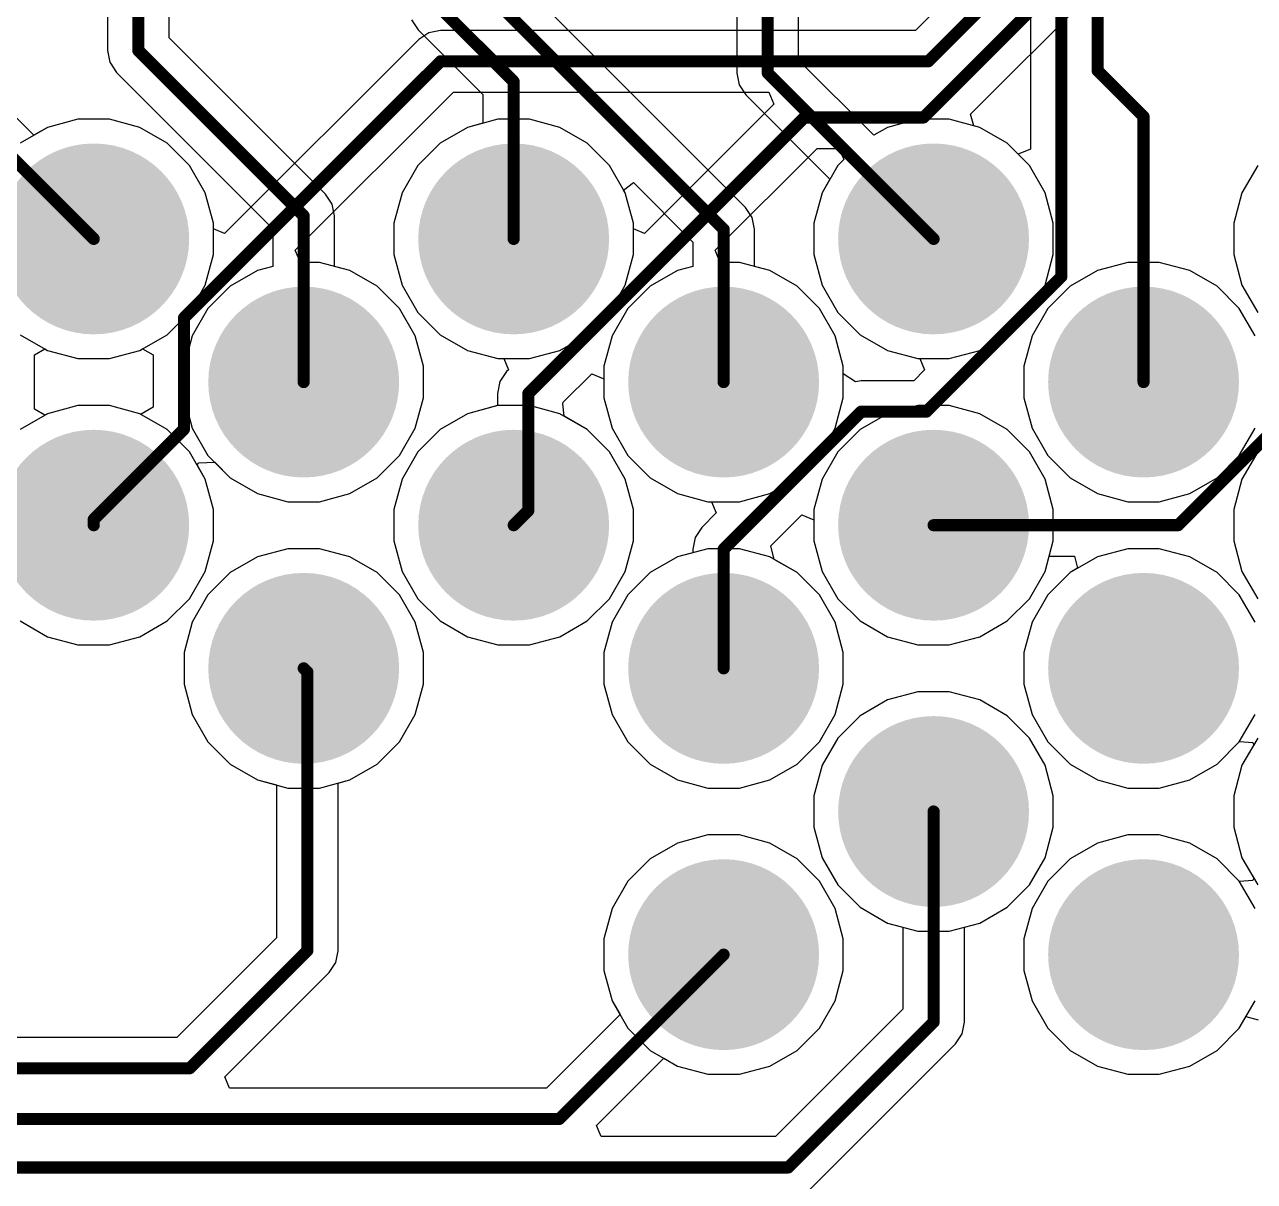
# Model space of a CAD drawing. Header units: millimetres. Extents: x -0.36 to 5.33, y -0.63 to 3.45.
# Drawn here: x 0.743 to 1.25, y 0.49 to 0.967 of the extents above; entities that cross this region are included whole.
import ezdxf

# ---------------------------------------------------------------- set-up
doc = ezdxf.new("R2010")
doc.units = ezdxf.units.MM
doc.header["$MEASUREMENT"] = 0
for name, color, linetype in [('BottomLayer', 5, 'Continuous'), ('BottomSolder', 6, 'Continuous'), ('MultiLayer', 9, 'Continuous'), ('PadHoleLayer', 156, 'Continuous'), ('TopLayer', 1, 'Continuous'), ('TopSolder', 216, 'Continuous')]:
    doc.layers.add(name, color=color, linetype=linetype)

# ---------------------------------------------------------------- blocks, each defined once
blk = doc.blocks.new('1_1376430_8_1')
at = {"layer": 'BottomLayer'}
h = blk.add_hatch(color=5, dxfattribs=at)
edge = h.paths.add_edge_path()
edge.add_arc((-1.88779, 0.18602), 0.03937, 0, 360)
h = blk.add_hatch(color=5, dxfattribs=at)
edge = h.paths.add_edge_path()
edge.add_arc((-1.71456, 0.18602), 0.03937, 0, 360)
h = blk.add_hatch(color=5, dxfattribs=at)
edge = h.paths.add_edge_path()
edge.add_arc((-1.54134, 0.18602), 0.03937, 0, 360)
h = blk.add_hatch(color=5, dxfattribs=at)
edge = h.paths.add_edge_path()
edge.add_arc((-1.80118, 0.12697), 0.03937, 0, 360)
h = blk.add_hatch(color=5, dxfattribs=at)
edge = h.paths.add_edge_path()
edge.add_arc((-1.62795, 0.12697), 0.03937, 0, 360)
h = blk.add_hatch(color=5, dxfattribs=at)
edge = h.paths.add_edge_path()
edge.add_arc((-1.45472, 0.12697), 0.03937, 0, 360)
h = blk.add_hatch(color=5, dxfattribs=at)
edge = h.paths.add_edge_path()
edge.add_arc((-1.88779, 0.06791), 0.03937, 0, 360)
h = blk.add_hatch(color=5, dxfattribs=at)
edge = h.paths.add_edge_path()
edge.add_arc((-1.71456, 0.06791), 0.03937, 0, 360)
h = blk.add_hatch(color=5, dxfattribs=at)
edge = h.paths.add_edge_path()
edge.add_arc((-1.54134, 0.06791), 0.03937, 0, 360)
h = blk.add_hatch(color=5, dxfattribs=at)
edge = h.paths.add_edge_path()
edge.add_arc((-1.80118, 0.00886), 0.03937, 0, 360)
h = blk.add_hatch(color=5, dxfattribs=at)
edge = h.paths.add_edge_path()
edge.add_arc((-1.62795, 0.00886), 0.03937, 0, 360)
h = blk.add_hatch(color=5, dxfattribs=at)
edge = h.paths.add_edge_path()
edge.add_arc((-1.45472, 0.00886), 0.03937, 0, 360)
h = blk.add_hatch(color=5, dxfattribs=at)
edge = h.paths.add_edge_path()
edge.add_arc((-1.54134, -0.0502), 0.03937, 0, 360)
h = blk.add_hatch(color=5, dxfattribs=at)
edge = h.paths.add_edge_path()
edge.add_arc((-1.62795, -0.10925), 0.03937, 0, 360)
h = blk.add_hatch(color=5, dxfattribs=at)
edge = h.paths.add_edge_path()
edge.add_arc((-1.45472, -0.10925), 0.03937, 0, 360)
at = {"layer": 'BottomSolder'}
h = blk.add_hatch(color=6, dxfattribs=at)
edge = h.paths.add_edge_path()
edge.add_arc((-1.88779, 0.18602), 0.03937, 0, 360)
h = blk.add_hatch(color=6, dxfattribs=at)
edge = h.paths.add_edge_path()
edge.add_arc((-1.71456, 0.18602), 0.03937, 0, 360)
h = blk.add_hatch(color=6, dxfattribs=at)
edge = h.paths.add_edge_path()
edge.add_arc((-1.54134, 0.18602), 0.03937, 0, 360)
h = blk.add_hatch(color=6, dxfattribs=at)
edge = h.paths.add_edge_path()
edge.add_arc((-1.80118, 0.12697), 0.03937, 0, 360)
h = blk.add_hatch(color=6, dxfattribs=at)
edge = h.paths.add_edge_path()
edge.add_arc((-1.62795, 0.12697), 0.03937, 0, 360)
h = blk.add_hatch(color=6, dxfattribs=at)
edge = h.paths.add_edge_path()
edge.add_arc((-1.45472, 0.12697), 0.03937, 0, 360)
h = blk.add_hatch(color=6, dxfattribs=at)
edge = h.paths.add_edge_path()
edge.add_arc((-1.88779, 0.06791), 0.03937, 0, 360)
h = blk.add_hatch(color=6, dxfattribs=at)
edge = h.paths.add_edge_path()
edge.add_arc((-1.71456, 0.06791), 0.03937, 0, 360)
h = blk.add_hatch(color=6, dxfattribs=at)
edge = h.paths.add_edge_path()
edge.add_arc((-1.54134, 0.06791), 0.03937, 0, 360)
h = blk.add_hatch(color=6, dxfattribs=at)
edge = h.paths.add_edge_path()
edge.add_arc((-1.80118, 0.00886), 0.03937, 0, 360)
h = blk.add_hatch(color=6, dxfattribs=at)
edge = h.paths.add_edge_path()
edge.add_arc((-1.62795, 0.00886), 0.03937, 0, 360)
h = blk.add_hatch(color=6, dxfattribs=at)
edge = h.paths.add_edge_path()
edge.add_arc((-1.45472, 0.00886), 0.03937, 0, 360)
h = blk.add_hatch(color=6, dxfattribs=at)
edge = h.paths.add_edge_path()
edge.add_arc((-1.54134, -0.0502), 0.03937, 0, 360)
h = blk.add_hatch(color=6, dxfattribs=at)
edge = h.paths.add_edge_path()
edge.add_arc((-1.62795, -0.10925), 0.03937, 0, 360)
h = blk.add_hatch(color=6, dxfattribs=at)
edge = h.paths.add_edge_path()
edge.add_arc((-1.45472, -0.10925), 0.03937, 0, 360)
at = {"layer": 'MultiLayer'}
h = blk.add_hatch(color=9, dxfattribs=at)
edge = h.paths.add_edge_path()
edge.add_arc((-1.88779, 0.18602), 0.03937, 0, 360)
h = blk.add_hatch(color=9, dxfattribs=at)
edge = h.paths.add_edge_path()
edge.add_arc((-1.71456, 0.18602), 0.03937, 0, 360)
h = blk.add_hatch(color=9, dxfattribs=at)
edge = h.paths.add_edge_path()
edge.add_arc((-1.54134, 0.18602), 0.03937, 0, 360)
h = blk.add_hatch(color=9, dxfattribs=at)
edge = h.paths.add_edge_path()
edge.add_arc((-1.80118, 0.12697), 0.03937, 0, 360)
h = blk.add_hatch(color=9, dxfattribs=at)
edge = h.paths.add_edge_path()
edge.add_arc((-1.62795, 0.12697), 0.03937, 0, 360)
h = blk.add_hatch(color=9, dxfattribs=at)
edge = h.paths.add_edge_path()
edge.add_arc((-1.45472, 0.12697), 0.03937, 0, 360)
h = blk.add_hatch(color=9, dxfattribs=at)
edge = h.paths.add_edge_path()
edge.add_arc((-1.88779, 0.06791), 0.03937, 0, 360)
h = blk.add_hatch(color=9, dxfattribs=at)
edge = h.paths.add_edge_path()
edge.add_arc((-1.71456, 0.06791), 0.03937, 0, 360)
h = blk.add_hatch(color=9, dxfattribs=at)
edge = h.paths.add_edge_path()
edge.add_arc((-1.54134, 0.06791), 0.03937, 0, 360)
h = blk.add_hatch(color=9, dxfattribs=at)
edge = h.paths.add_edge_path()
edge.add_arc((-1.80118, 0.00886), 0.03937, 0, 360)
h = blk.add_hatch(color=9, dxfattribs=at)
edge = h.paths.add_edge_path()
edge.add_arc((-1.62795, 0.00886), 0.03937, 0, 360)
h = blk.add_hatch(color=9, dxfattribs=at)
edge = h.paths.add_edge_path()
edge.add_arc((-1.45472, 0.00886), 0.03937, 0, 360)
h = blk.add_hatch(color=9, dxfattribs=at)
edge = h.paths.add_edge_path()
edge.add_arc((-1.54134, -0.0502), 0.03937, 0, 360)
h = blk.add_hatch(color=9, dxfattribs=at)
edge = h.paths.add_edge_path()
edge.add_arc((-1.62795, -0.10925), 0.03937, 0, 360)
h = blk.add_hatch(color=9, dxfattribs=at)
edge = h.paths.add_edge_path()
edge.add_arc((-1.45472, -0.10925), 0.03937, 0, 360)
at = {"layer": 'PadHoleLayer'}
h = blk.add_hatch(color=156, dxfattribs=at)
edge = h.paths.add_edge_path()
edge.add_arc((-1.88779, 0.18602), 0.02382, 0, 360)
h = blk.add_hatch(color=156, dxfattribs=at)
edge = h.paths.add_edge_path()
edge.add_arc((-1.71456, 0.18602), 0.02382, 0, 360)
h = blk.add_hatch(color=156, dxfattribs=at)
edge = h.paths.add_edge_path()
edge.add_arc((-1.54134, 0.18602), 0.02382, 0, 360)
h = blk.add_hatch(color=156, dxfattribs=at)
edge = h.paths.add_edge_path()
edge.add_arc((-1.80118, 0.12697), 0.02382, 0, 360)
h = blk.add_hatch(color=156, dxfattribs=at)
edge = h.paths.add_edge_path()
edge.add_arc((-1.62795, 0.12697), 0.02382, 0, 360)
h = blk.add_hatch(color=156, dxfattribs=at)
edge = h.paths.add_edge_path()
edge.add_arc((-1.45472, 0.12697), 0.02382, 0, 360)
h = blk.add_hatch(color=156, dxfattribs=at)
edge = h.paths.add_edge_path()
edge.add_arc((-1.88779, 0.06791), 0.02382, 0, 360)
h = blk.add_hatch(color=156, dxfattribs=at)
edge = h.paths.add_edge_path()
edge.add_arc((-1.71456, 0.06791), 0.02382, 0, 360)
h = blk.add_hatch(color=156, dxfattribs=at)
edge = h.paths.add_edge_path()
edge.add_arc((-1.54134, 0.06791), 0.02382, 0, 360)
h = blk.add_hatch(color=156, dxfattribs=at)
edge = h.paths.add_edge_path()
edge.add_arc((-1.80118, 0.00886), 0.02382, 0, 360)
h = blk.add_hatch(color=156, dxfattribs=at)
edge = h.paths.add_edge_path()
edge.add_arc((-1.62795, 0.00886), 0.02382, 0, 360)
h = blk.add_hatch(color=156, dxfattribs=at)
edge = h.paths.add_edge_path()
edge.add_arc((-1.45472, 0.00886), 0.02382, 0, 360)
h = blk.add_hatch(color=156, dxfattribs=at)
edge = h.paths.add_edge_path()
edge.add_arc((-1.54134, -0.0502), 0.02382, 0, 360)
h = blk.add_hatch(color=156, dxfattribs=at)
edge = h.paths.add_edge_path()
edge.add_arc((-1.62795, -0.10925), 0.02382, 0, 360)
h = blk.add_hatch(color=156, dxfattribs=at)
edge = h.paths.add_edge_path()
edge.add_arc((-1.45472, -0.10925), 0.02382, 0, 360)
at = {"layer": 'TopLayer'}
h = blk.add_hatch(color=1, dxfattribs=at)
edge = h.paths.add_edge_path()
edge.add_arc((-1.88779, 0.18602), 0.03937, 0, 360)
h = blk.add_hatch(color=1, dxfattribs=at)
edge = h.paths.add_edge_path()
edge.add_arc((-1.71456, 0.18602), 0.03937, 0, 360)
h = blk.add_hatch(color=1, dxfattribs=at)
edge = h.paths.add_edge_path()
edge.add_arc((-1.54134, 0.18602), 0.03937, 0, 360)
h = blk.add_hatch(color=1, dxfattribs=at)
edge = h.paths.add_edge_path()
edge.add_arc((-1.80118, 0.12697), 0.03937, 0, 360)
h = blk.add_hatch(color=1, dxfattribs=at)
edge = h.paths.add_edge_path()
edge.add_arc((-1.62795, 0.12697), 0.03937, 0, 360)
h = blk.add_hatch(color=1, dxfattribs=at)
edge = h.paths.add_edge_path()
edge.add_arc((-1.45472, 0.12697), 0.03937, 0, 360)
h = blk.add_hatch(color=1, dxfattribs=at)
edge = h.paths.add_edge_path()
edge.add_arc((-1.88779, 0.06791), 0.03937, 0, 360)
h = blk.add_hatch(color=1, dxfattribs=at)
edge = h.paths.add_edge_path()
edge.add_arc((-1.71456, 0.06791), 0.03937, 0, 360)
h = blk.add_hatch(color=1, dxfattribs=at)
edge = h.paths.add_edge_path()
edge.add_arc((-1.54134, 0.06791), 0.03937, 0, 360)
h = blk.add_hatch(color=1, dxfattribs=at)
edge = h.paths.add_edge_path()
edge.add_arc((-1.80118, 0.00886), 0.03937, 0, 360)
h = blk.add_hatch(color=1, dxfattribs=at)
edge = h.paths.add_edge_path()
edge.add_arc((-1.62795, 0.00886), 0.03937, 0, 360)
h = blk.add_hatch(color=1, dxfattribs=at)
edge = h.paths.add_edge_path()
edge.add_arc((-1.45472, 0.00886), 0.03937, 0, 360)
h = blk.add_hatch(color=1, dxfattribs=at)
edge = h.paths.add_edge_path()
edge.add_arc((-1.54134, -0.0502), 0.03937, 0, 360)
h = blk.add_hatch(color=1, dxfattribs=at)
edge = h.paths.add_edge_path()
edge.add_arc((-1.62795, -0.10925), 0.03937, 0, 360)
h = blk.add_hatch(color=1, dxfattribs=at)
edge = h.paths.add_edge_path()
edge.add_arc((-1.45472, -0.10925), 0.03937, 0, 360)
at = {"layer": 'TopSolder'}
h = blk.add_hatch(color=216, dxfattribs=at)
edge = h.paths.add_edge_path()
edge.add_arc((-1.88779, 0.18602), 0.03937, 0, 360)
h = blk.add_hatch(color=216, dxfattribs=at)
edge = h.paths.add_edge_path()
edge.add_arc((-1.71456, 0.18602), 0.03937, 0, 360)
h = blk.add_hatch(color=216, dxfattribs=at)
edge = h.paths.add_edge_path()
edge.add_arc((-1.54134, 0.18602), 0.03937, 0, 360)
h = blk.add_hatch(color=216, dxfattribs=at)
edge = h.paths.add_edge_path()
edge.add_arc((-1.80118, 0.12697), 0.03937, 0, 360)
h = blk.add_hatch(color=216, dxfattribs=at)
edge = h.paths.add_edge_path()
edge.add_arc((-1.62795, 0.12697), 0.03937, 0, 360)
h = blk.add_hatch(color=216, dxfattribs=at)
edge = h.paths.add_edge_path()
edge.add_arc((-1.45472, 0.12697), 0.03937, 0, 360)
h = blk.add_hatch(color=216, dxfattribs=at)
edge = h.paths.add_edge_path()
edge.add_arc((-1.88779, 0.06791), 0.03937, 0, 360)
h = blk.add_hatch(color=216, dxfattribs=at)
edge = h.paths.add_edge_path()
edge.add_arc((-1.71456, 0.06791), 0.03937, 0, 360)
h = blk.add_hatch(color=216, dxfattribs=at)
edge = h.paths.add_edge_path()
edge.add_arc((-1.54134, 0.06791), 0.03937, 0, 360)
h = blk.add_hatch(color=216, dxfattribs=at)
edge = h.paths.add_edge_path()
edge.add_arc((-1.80118, 0.00886), 0.03937, 0, 360)
h = blk.add_hatch(color=216, dxfattribs=at)
edge = h.paths.add_edge_path()
edge.add_arc((-1.62795, 0.00886), 0.03937, 0, 360)
h = blk.add_hatch(color=216, dxfattribs=at)
edge = h.paths.add_edge_path()
edge.add_arc((-1.45472, 0.00886), 0.03937, 0, 360)
h = blk.add_hatch(color=216, dxfattribs=at)
edge = h.paths.add_edge_path()
edge.add_arc((-1.54134, -0.0502), 0.03937, 0, 360)
h = blk.add_hatch(color=216, dxfattribs=at)
edge = h.paths.add_edge_path()
edge.add_arc((-1.62795, -0.10925), 0.03937, 0, 360)
h = blk.add_hatch(color=216, dxfattribs=at)
edge = h.paths.add_edge_path()
edge.add_arc((-1.45472, -0.10925), 0.03937, 0, 360)

msp = doc.modelspace()

# ---------------------------------------------------------------- linework, layer by layer
at = {"layer": 'BottomLayer'}
for p, q in [((1.1477, 1.00248), (1.11007, 0.96484)), ((1.1328, 0.93032), (1.18446, 0.98197)), ((0.91416, 0.96484), (0.90928, 0.96387)), ((1.11007, 0.96484), (0.91416, 0.96484)), ((0.90515, 0.96111), (0.82505, 0.88101)), ((0.90928, 0.96387), (0.90515, 0.96111)), ((0.85422, 0.87413), (0.91944, 0.93935)), ((0.91944, 0.93935), (1.04955, 0.93935)), ((1.04955, 0.93935), (1.05162, 0.93435)), ((1.05162, 0.93435), (0.99828, 0.88101)), ((1.1341, 0.92549), (1.1328, 0.93032)), ((0.752, 0.92482), (0.74075, 0.91832)), ((0.76456, 0.92819), (0.752, 0.92482)), ((0.77756, 0.92819), (0.76456, 0.92819)), ((0.79012, 0.92482), (0.77756, 0.92819)), ((0.80137, 0.91832), (0.79012, 0.92482)), ((0.92523, 0.92482), (0.91397, 0.91832)), ((0.93779, 0.92819), (0.92523, 0.92482)), ((0.95079, 0.92819), (0.93779, 0.92819)), ((0.96334, 0.92482), (0.95079, 0.92819)), ((0.9746, 0.91832), (0.96334, 0.92482)), ((1.13657, 0.92482), (1.1341, 0.92549)), ((1.14783, 0.91832), (1.13657, 0.92482)), ((0.81056, 0.90913), (0.80137, 0.91832)), ((0.91397, 0.91832), (0.90478, 0.90913)), ((0.98379, 0.90913), (0.9746, 0.91832)), ((1.15702, 0.90913), (1.14783, 0.91832)), ((1.02745, 0.87413), (1.06949, 0.91617)), ((1.06949, 0.91617), (1.07852, 0.91617)), ((1.07852, 0.91617), (1.08043, 0.91155)), ((0.81706, 0.89787), (0.81056, 0.90913)), ((0.90478, 0.90913), (0.89828, 0.89787)), ((0.99029, 0.89787), (0.98379, 0.90913)), ((1.07801, 0.90913), (1.07151, 0.89787)), ((1.08043, 0.91155), (1.07801, 0.90913)), ((1.16352, 0.89787), (1.15702, 0.90913)), ((1.25124, 0.90913), (1.24474, 0.89787)), ((0.82043, 0.88532), (0.81706, 0.89787)), ((0.89828, 0.89787), (0.89492, 0.88532)), ((0.99366, 0.88532), (0.99029, 0.89787)), ((1.07151, 0.89787), (1.06814, 0.88532)), ((1.16689, 0.88532), (1.16352, 0.89787)), ((1.24474, 0.89787), (1.24137, 0.88532)), ((0.82043, 0.88293), (0.82043, 0.88532)), ((0.82505, 0.88101), (0.82043, 0.88293)), ((0.89492, 0.88532), (0.89492, 0.87232)), ((0.99366, 0.88293), (0.99366, 0.88532)), ((0.99828, 0.88101), (0.99366, 0.88293)), ((1.06814, 0.88532), (1.06814, 0.87232)), ((1.16689, 0.87232), (1.16689, 0.88532)), ((1.24137, 0.88532), (1.24137, 0.87232)), ((0.85629, 0.86913), (0.85422, 0.87413)), ((1.02952, 0.86913), (1.02745, 0.87413)), ((0.86417, 0.86913), (0.85629, 0.86913)), ((0.87673, 0.86577), (0.86417, 0.86913)), ((0.89492, 0.87232), (0.89828, 0.85976)), ((1.0374, 0.86913), (1.02952, 0.86913)), ((1.04996, 0.86577), (1.0374, 0.86913)), ((1.06814, 0.87232), (1.07151, 0.85976)), ((1.16352, 0.85976), (1.16689, 0.87232)), ((1.19763, 0.86913), (1.18507, 0.86577)), ((1.21063, 0.86913), (1.19763, 0.86913)), ((1.22319, 0.86577), (1.21063, 0.86913)), ((1.24137, 0.87232), (1.24474, 0.85976)), ((0.88799, 0.85927), (0.87673, 0.86577)), ((1.06121, 0.85927), (1.04996, 0.86577)), ((1.18507, 0.86577), (1.17382, 0.85927)), ((1.23444, 0.85927), (1.22319, 0.86577)), ((0.89718, 0.85008), (0.88799, 0.85927)), ((0.89828, 0.85976), (0.90478, 0.8485)), ((1.07041, 0.85008), (1.06121, 0.85927)), ((1.07151, 0.85976), (1.07801, 0.8485)), ((1.15702, 0.8485), (1.16352, 0.85976)), ((1.17382, 0.85927), (1.16462, 0.85008)), ((1.24363, 0.85008), (1.23444, 0.85927)), ((1.24474, 0.85976), (1.25124, 0.8485)), ((0.90368, 0.83882), (0.89718, 0.85008)), ((0.90478, 0.8485), (0.91397, 0.83931)), ((1.07691, 0.83882), (1.07041, 0.85008)), ((1.07801, 0.8485), (1.0872, 0.83931)), ((1.14783, 0.83931), (1.15702, 0.8485)), ((1.16462, 0.85008), (1.15812, 0.83882)), ((1.25013, 0.83882), (1.24363, 0.85008)), ((0.74075, 0.83931), (0.752, 0.83281)), ((0.90704, 0.82626), (0.90368, 0.83882)), ((0.91397, 0.83931), (0.92523, 0.83281)), ((1.08027, 0.82626), (1.07691, 0.83882)), ((1.0872, 0.83931), (1.09846, 0.83281)), ((1.13657, 0.83281), (1.14783, 0.83931)), ((1.15812, 0.83882), (1.15476, 0.82626)), ((0.752, 0.83281), (0.76456, 0.82945)), ((0.77756, 0.82945), (0.79012, 0.83281)), ((0.79012, 0.83281), (0.79123, 0.83345)), ((0.79123, 0.83345), (0.79556, 0.83095)), ((0.92523, 0.83281), (0.93779, 0.82945)), ((1.09846, 0.83281), (1.11102, 0.82945)), ((1.12401, 0.82945), (1.13657, 0.83281)), ((0.76456, 0.82945), (0.77756, 0.82945)), ((0.79556, 0.83095), (0.79556, 0.80934)), ((0.93779, 0.82945), (0.94018, 0.82945)), ((0.94018, 0.82945), (0.94209, 0.82483)), ((1.11102, 0.82945), (1.12401, 0.82945)), ((0.90704, 0.81326), (0.90704, 0.82626)), ((0.94135, 0.82409), (0.93859, 0.81996)), ((0.94209, 0.82483), (0.94135, 0.82409)), ((0.96476, 0.81145), (0.97653, 0.82322)), ((0.97653, 0.82322), (0.98153, 0.82115)), ((1.08027, 0.81326), (1.08027, 0.82626)), ((1.15476, 0.82626), (1.15476, 0.81326)), ((0.93859, 0.81996), (0.93762, 0.81508)), ((0.98153, 0.82115), (0.98153, 0.81326)), ((0.90368, 0.80071), (0.90704, 0.81326)), ((0.93762, 0.81508), (0.93762, 0.81003)), ((0.98153, 0.81326), (0.9849, 0.80071)), ((1.07691, 0.80071), (1.08027, 0.81326)), ((1.15476, 0.81326), (1.15812, 0.80071)), ((0.752, 0.80671), (0.74075, 0.80021)), ((0.76456, 0.81008), (0.752, 0.80671)), ((0.77756, 0.81008), (0.76456, 0.81008)), ((0.79012, 0.80671), (0.77756, 0.81008)), ((0.79056, 0.80646), (0.79012, 0.80671)), ((0.79556, 0.80934), (0.79056, 0.80646)), ((0.92523, 0.80671), (0.91397, 0.80021)), ((0.93762, 0.81003), (0.92523, 0.80671)), ((0.96457, 0.81083), (0.96476, 0.81145)), ((0.96518, 0.80565), (0.96457, 0.81083)), ((1.09846, 0.80671), (1.0872, 0.80021)), ((1.11102, 0.81008), (1.09846, 0.80671)), ((1.12401, 0.81008), (1.11102, 0.81008)), ((1.13657, 0.80671), (1.12401, 0.81008)), ((1.14783, 0.80021), (1.13657, 0.80671)), ((0.9746, 0.80021), (0.96518, 0.80565)), ((0.89718, 0.78945), (0.90368, 0.80071)), ((0.91397, 0.80021), (0.90478, 0.79102)), ((0.98379, 0.79102), (0.9746, 0.80021)), ((0.9849, 0.80071), (0.9914, 0.78945)), ((1.07041, 0.78945), (1.07691, 0.80071)), ((1.0872, 0.80021), (1.07801, 0.79102)), ((1.15702, 0.79102), (1.14783, 0.80021)), ((1.15812, 0.80071), (1.16462, 0.78945)), ((1.24363, 0.78945), (1.25013, 0.80071)), ((0.81368, 0.78562), (0.8144, 0.78647)), ((0.8144, 0.78647), (0.82096, 0.78666)), ((0.82096, 0.78666), (0.82736, 0.78026)), ((0.88799, 0.78026), (0.89718, 0.78945)), ((0.90478, 0.79102), (0.89828, 0.77976)), ((0.99029, 0.77976), (0.98379, 0.79102)), ((0.9914, 0.78945), (1.00059, 0.78026)), ((1.06121, 0.78026), (1.07041, 0.78945)), ((1.07801, 0.79102), (1.07151, 0.77976)), ((1.16352, 0.77976), (1.15702, 0.79102)), ((1.16462, 0.78945), (1.17382, 0.78026)), ((1.23444, 0.78026), (1.24363, 0.78945)), ((1.25124, 0.79102), (1.24474, 0.77976)), ((0.81706, 0.77976), (0.81368, 0.78562)), ((0.82043, 0.76721), (0.81706, 0.77976)), ((0.82736, 0.78026), (0.83862, 0.77376)), ((0.87673, 0.77376), (0.88799, 0.78026)), ((0.89828, 0.77976), (0.89492, 0.76721)), ((0.99366, 0.76721), (0.99029, 0.77976)), ((1.00059, 0.78026), (1.01184, 0.77376)), ((1.04996, 0.77376), (1.06121, 0.78026)), ((1.07151, 0.77976), (1.06814, 0.76721)), ((1.16689, 0.76721), (1.16352, 0.77976)), ((1.17382, 0.78026), (1.18507, 0.77376)), ((1.22319, 0.77376), (1.23444, 0.78026)), ((1.24474, 0.77976), (1.24137, 0.76721)), ((0.83862, 0.77376), (0.85117, 0.77039)), ((0.86417, 0.77039), (0.87673, 0.77376)), ((1.01184, 0.77376), (1.0244, 0.77039)), ((1.0374, 0.77039), (1.04996, 0.77376)), ((1.18507, 0.77376), (1.19763, 0.77039)), ((1.21063, 0.77039), (1.22319, 0.77376)), ((0.82043, 0.75421), (0.82043, 0.76721)), ((0.85117, 0.77039), (0.86417, 0.77039)), ((0.89492, 0.76721), (0.89492, 0.75421)), ((0.99366, 0.75421), (0.99366, 0.76721)), ((1.0244, 0.77039), (1.0374, 0.77039)), ((1.06814, 0.76721), (1.06814, 0.75421)), ((1.16689, 0.75421), (1.16689, 0.76721)), ((1.19763, 0.77039), (1.21063, 0.77039)), ((1.24137, 0.76721), (1.24137, 0.75421)), ((0.81706, 0.74165), (0.82043, 0.75421)), ((0.85117, 0.75102), (0.83862, 0.74766)), ((0.86417, 0.75102), (0.85117, 0.75102)), ((0.87673, 0.74766), (0.86417, 0.75102)), ((0.89492, 0.75421), (0.89828, 0.74165)), ((0.99029, 0.74165), (0.99366, 0.75421)), ((1.0244, 0.75102), (1.01184, 0.74766)), ((1.0374, 0.75102), (1.0244, 0.75102)), ((1.04996, 0.74766), (1.0374, 0.75102)), ((1.06814, 0.75421), (1.07151, 0.74165)), ((1.16352, 0.74165), (1.16689, 0.75421)), ((1.19763, 0.75102), (1.18507, 0.74766)), ((1.21063, 0.75102), (1.19763, 0.75102)), ((1.22319, 0.74766), (1.21063, 0.75102)), ((1.24137, 0.75421), (1.24474, 0.74165)), ((0.83862, 0.74766), (0.82736, 0.74116)), ((0.88799, 0.74116), (0.87673, 0.74766)), ((1.01184, 0.74766), (1.00059, 0.74116)), ((1.06121, 0.74116), (1.04996, 0.74766)), ((1.18507, 0.74766), (1.17382, 0.74116)), ((1.23444, 0.74116), (1.22319, 0.74766)), ((0.81056, 0.73039), (0.81706, 0.74165)), ((0.82736, 0.74116), (0.81817, 0.73197)), ((0.89718, 0.73197), (0.88799, 0.74116)), ((0.89828, 0.74165), (0.90478, 0.73039)), ((0.98379, 0.73039), (0.99029, 0.74165)), ((1.00059, 0.74116), (0.9914, 0.73197)), ((1.07041, 0.73197), (1.06121, 0.74116)), ((1.07151, 0.74165), (1.07801, 0.73039)), ((1.15702, 0.73039), (1.16352, 0.74165)), ((1.17382, 0.74116), (1.16462, 0.73197)), ((1.24363, 0.73197), (1.23444, 0.74116)), ((1.24474, 0.74165), (1.25124, 0.73039)), ((0.81817, 0.73197), (0.81167, 0.72071)), ((0.90368, 0.72071), (0.89718, 0.73197)), ((0.9914, 0.73197), (0.9849, 0.72071)), ((1.07691, 0.72071), (1.07041, 0.73197)), ((1.16462, 0.73197), (1.15812, 0.72071)), ((1.25013, 0.72071), (1.24363, 0.73197)), ((0.80137, 0.7212), (0.81056, 0.73039)), ((0.90478, 0.73039), (0.91397, 0.7212)), ((0.9746, 0.7212), (0.98379, 0.73039)), ((1.07801, 0.73039), (1.0872, 0.7212)), ((1.14783, 0.7212), (1.15702, 0.73039)), ((0.74075, 0.7212), (0.752, 0.7147)), ((0.79012, 0.7147), (0.80137, 0.7212)), ((0.81167, 0.72071), (0.8083, 0.70815)), ((0.90704, 0.70815), (0.90368, 0.72071)), ((0.91397, 0.7212), (0.92523, 0.7147)), ((0.96334, 0.7147), (0.9746, 0.7212)), ((0.9849, 0.72071), (0.98153, 0.70815)), ((1.08027, 0.70815), (1.07691, 0.72071)), ((1.0872, 0.7212), (1.09846, 0.7147)), ((1.13657, 0.7147), (1.14783, 0.7212)), ((1.15812, 0.72071), (1.15476, 0.70815)), ((0.752, 0.7147), (0.76456, 0.71134)), ((0.76456, 0.71134), (0.77756, 0.71134)), ((0.77756, 0.71134), (0.79012, 0.7147)), ((0.92523, 0.7147), (0.93779, 0.71134)), ((0.93779, 0.71134), (0.95079, 0.71134)), ((0.95079, 0.71134), (0.96334, 0.7147)), ((1.09846, 0.7147), (1.11102, 0.71134)), ((1.11102, 0.71134), (1.12401, 0.71134)), ((1.12401, 0.71134), (1.13657, 0.7147)), ((0.8083, 0.70815), (0.8083, 0.69515)), ((0.90704, 0.69515), (0.90704, 0.70815)), ((0.98153, 0.70815), (0.98153, 0.69515)), ((1.08027, 0.69515), (1.08027, 0.70815)), ((1.15476, 0.70815), (1.15476, 0.69515)), ((0.8083, 0.69515), (0.81167, 0.6826)), ((0.90368, 0.6826), (0.90704, 0.69515)), ((0.98153, 0.69515), (0.9849, 0.6826)), ((1.07691, 0.6826), (1.08027, 0.69515)), ((1.15476, 0.69515), (1.15812, 0.6826)), ((1.11102, 0.69197), (1.09846, 0.6886)), ((1.12401, 0.69197), (1.11102, 0.69197)), ((1.13657, 0.6886), (1.12401, 0.69197)), ((1.09846, 0.6886), (1.0872, 0.6821)), ((1.14783, 0.6821), (1.13657, 0.6886)), ((0.81167, 0.6826), (0.81817, 0.67134)), ((0.89718, 0.67134), (0.90368, 0.6826)), ((0.9849, 0.6826), (0.9914, 0.67134)), ((1.07041, 0.67134), (1.07691, 0.6826)), ((1.0872, 0.6821), (1.07801, 0.67291)), ((1.15702, 0.67291), (1.14783, 0.6821)), ((1.15812, 0.6826), (1.16462, 0.67134)), ((1.24363, 0.67134), (1.25013, 0.6826)), ((0.81817, 0.67134), (0.82736, 0.66215)), ((0.88799, 0.66215), (0.89718, 0.67134)), ((0.9914, 0.67134), (1.00059, 0.66215)), ((1.06121, 0.66215), (1.07041, 0.67134)), ((1.07801, 0.67291), (1.07151, 0.66165)), ((1.16352, 0.66165), (1.15702, 0.67291)), ((1.16462, 0.67134), (1.17382, 0.66215)), ((1.23444, 0.66215), (1.24363, 0.67134)), ((1.25124, 0.67291), (1.24474, 0.66165)), ((0.82736, 0.66215), (0.83862, 0.65565)), ((0.87673, 0.65565), (0.88799, 0.66215)), ((1.00059, 0.66215), (1.01184, 0.65565)), ((1.04996, 0.65565), (1.06121, 0.66215)), ((1.07151, 0.66165), (1.06814, 0.6491)), ((1.16689, 0.6491), (1.16352, 0.66165)), ((1.17382, 0.66215), (1.18507, 0.65565)), ((1.22319, 0.65565), (1.23444, 0.66215)), ((1.24474, 0.66165), (1.24137, 0.6491)), ((0.83862, 0.65565), (0.85117, 0.65228)), ((0.86417, 0.65228), (0.87673, 0.65565)), ((1.01184, 0.65565), (1.0244, 0.65228)), ((1.0374, 0.65228), (1.04996, 0.65565)), ((1.18507, 0.65565), (1.19763, 0.65228)), ((1.21063, 0.65228), (1.22319, 0.65565)), ((0.85117, 0.65228), (0.86417, 0.65228)), ((1.0244, 0.65228), (1.0374, 0.65228)), ((1.19763, 0.65228), (1.21063, 0.65228)), ((1.06814, 0.6491), (1.06814, 0.6361)), ((1.16689, 0.6361), (1.16689, 0.6491)), ((1.24137, 0.6491), (1.24137, 0.6361)), ((1.06814, 0.6361), (1.07151, 0.62354)), ((1.16352, 0.62354), (1.16689, 0.6361)), ((1.24137, 0.6361), (1.24474, 0.62354)), ((1.01184, 0.62955), (1.00059, 0.62305)), ((1.0244, 0.63291), (1.01184, 0.62955)), ((1.0374, 0.63291), (1.0244, 0.63291)), ((1.04996, 0.62955), (1.0374, 0.63291)), ((1.06121, 0.62305), (1.04996, 0.62955)), ((1.18507, 0.62955), (1.17382, 0.62305)), ((1.19763, 0.63291), (1.18507, 0.62955)), ((1.21063, 0.63291), (1.19763, 0.63291)), ((1.22319, 0.62955), (1.21063, 0.63291)), ((1.23444, 0.62305), (1.22319, 0.62955)), ((1.00059, 0.62305), (0.9914, 0.61386)), ((1.07041, 0.61386), (1.06121, 0.62305)), ((1.07151, 0.62354), (1.07801, 0.61228)), ((1.15702, 0.61228), (1.16352, 0.62354)), ((1.17382, 0.62305), (1.16462, 0.61386)), ((1.24363, 0.61386), (1.23444, 0.62305)), ((1.24474, 0.62354), (1.25124, 0.61228)), ((0.9914, 0.61386), (0.9849, 0.6026)), ((1.07691, 0.6026), (1.07041, 0.61386)), ((1.07801, 0.61228), (1.0872, 0.60309)), ((1.14783, 0.60309), (1.15702, 0.61228)), ((1.16462, 0.61386), (1.15812, 0.6026)), ((1.25013, 0.6026), (1.24363, 0.61386)), ((0.9849, 0.6026), (0.98153, 0.59004)), ((1.08027, 0.59004), (1.07691, 0.6026)), ((1.0872, 0.60309), (1.09846, 0.59659)), ((1.13657, 0.59659), (1.14783, 0.60309)), ((1.15812, 0.6026), (1.15476, 0.59004)), ((1.09846, 0.59659), (1.11102, 0.59323)), ((1.12401, 0.59323), (1.13657, 0.59659)), ((0.98153, 0.59004), (0.98153, 0.57704)), ((1.08027, 0.57704), (1.08027, 0.59004)), ((1.11102, 0.59323), (1.12401, 0.59323)), ((1.15476, 0.59004), (1.15476, 0.57704)), ((0.98153, 0.57704), (0.9849, 0.56449)), ((1.07691, 0.56449), (1.08027, 0.57704)), ((1.15476, 0.57704), (1.15812, 0.56449)), ((0.9849, 0.56449), (0.9914, 0.55323)), ((1.07041, 0.55323), (1.07691, 0.56449)), ((1.15812, 0.56449), (1.16462, 0.55323)), ((1.24363, 0.55323), (1.25013, 0.56449)), ((0.9914, 0.55323), (1.00059, 0.54404)), ((1.06121, 0.54404), (1.07041, 0.55323)), ((1.16462, 0.55323), (1.17382, 0.54404)), ((1.23444, 0.54404), (1.24363, 0.55323)), ((1.00059, 0.54404), (1.01184, 0.53754)), ((1.04996, 0.53754), (1.06121, 0.54404)), ((1.17382, 0.54404), (1.18507, 0.53754)), ((1.22319, 0.53754), (1.23444, 0.54404)), ((1.01184, 0.53754), (1.0244, 0.53417)), ((1.0244, 0.53417), (1.0374, 0.53417)), ((1.0374, 0.53417), (1.04996, 0.53754)), ((1.18507, 0.53754), (1.19763, 0.53417)), ((1.19763, 0.53417), (1.21063, 0.53417)), ((1.21063, 0.53417), (1.22319, 0.53754))]:
    msp.add_line(p, q, dxfattribs=at)
at = {"layer": 'BottomLayer', "const_width": 0.005}
for points in [[(1.11535, 0.9521), (1.16045, 0.9972)], [(1.11338, 0.92892), (1.17545, 0.99099)], [(0.8083, 0.84624), (0.91416, 0.9521)], [(0.91416, 0.9521), (1.11535, 0.9521)], [(0.95037, 0.81508), (1.06421, 0.92892)], [(1.06421, 0.92892), (1.11338, 0.92892)], [(0.8083, 0.80035), (0.8083, 0.84624)], [(0.95037, 0.76679), (0.95037, 0.81508)], [(0.77106, 0.76311), (0.8083, 0.80035)], [(0.94429, 0.76071), (0.95037, 0.76679)], [(0.77106, 0.76071), (0.77106, 0.76311)]]:
    msp.add_lwpolyline(points, dxfattribs=at)
at = {"layer": 'BottomLayer', "const_width": 0.0025}
for points in [[(0.91291, 0.9521, 1), (0.91541, 0.9521, 1)], [(0.91291, 0.9521, 1), (0.91541, 0.9521, 1)], [(1.1141, 0.9521, 1), (1.1166, 0.9521, 1)], [(1.1141, 0.9521, 1), (1.1166, 0.9521, 1)], [(1.06296, 0.92892, 1), (1.06546, 0.92892, 1)], [(1.06296, 0.92892, 1), (1.06546, 0.92892, 1)], [(1.11213, 0.92892, 1), (1.11463, 0.92892, 1)], [(1.11213, 0.92892, 1), (1.11463, 0.92892, 1)], [(0.80705, 0.84624, 1), (0.80955, 0.84624, 1)], [(0.80705, 0.84624, 1), (0.80955, 0.84624, 1)], [(0.94912, 0.81508, 1), (0.95162, 0.81508, 1)], [(0.94912, 0.81508, 1), (0.95162, 0.81508, 1)], [(0.80705, 0.80035, 1), (0.80955, 0.80035, 1)], [(0.80705, 0.80035, 1), (0.80955, 0.80035, 1)], [(0.94912, 0.76679, 1), (0.95162, 0.76679, 1)], [(0.94912, 0.76679, 1), (0.95162, 0.76679, 1)], [(0.76981, 0.76311, 1), (0.77231, 0.76311, 1)], [(0.76981, 0.76311, 1), (0.77231, 0.76311, 1)], [(0.76981, 0.76071, 1), (0.77231, 0.76071, 1)], [(0.94304, 0.76071, 1), (0.94554, 0.76071, 1)]]:
    msp.add_lwpolyline(points, format="xyb", close=True, dxfattribs=at)
at = {"layer": 'TopLayer'}
for p, q in [((0.77669, 1.86528), (0.77669, 0.95655)), ((0.80218, 0.96182), (0.80218, 1.46144)), ((1.06185, 0.95251), (1.06185, 1.32881)), ((1.03636, 1.31379), (1.03636, 0.94723)), ((1.15745, 1.04387), (1.15745, 0.91578)), ((1.03991, 0.89183), (0.94499, 0.98675)), ((0.74634, 0.92156), (0.6979, 0.97)), ((0.9022, 0.96917), (0.90496, 0.96503)), ((0.90496, 0.96503), (0.93154, 0.93845)), ((0.86669, 0.89732), (0.80218, 0.96182)), ((0.77669, 0.95655), (0.77766, 0.95167)), ((0.77766, 0.95167), (0.78042, 0.94753)), ((1.0928, 0.92156), (1.06185, 0.95251)), ((0.78042, 0.94753), (0.84493, 0.88303)), ((1.03636, 0.94723), (1.03733, 0.94235)), ((1.03733, 0.94235), (1.04009, 0.93822)), ((0.93154, 0.93845), (0.93154, 0.92651)), ((1.04009, 0.93822), (1.07478, 0.90353)), ((0.752, 0.92482), (0.74634, 0.92156)), ((0.76456, 0.92819), (0.752, 0.92482)), ((0.77756, 0.92819), (0.76456, 0.92819)), ((0.79012, 0.92482), (0.77756, 0.92819)), ((0.80137, 0.91832), (0.79012, 0.92482)), ((0.92523, 0.92482), (0.91397, 0.91832)), ((0.93154, 0.92651), (0.92523, 0.92482)), ((1.09846, 0.92482), (1.0928, 0.92156)), ((1.11102, 0.92819), (1.09846, 0.92482)), ((1.12401, 0.92819), (1.11102, 0.92819)), ((1.13657, 0.92482), (1.12401, 0.92819)), ((1.14783, 0.91832), (1.13657, 0.92482)), ((0.81056, 0.90913), (0.80137, 0.91832)), ((0.91397, 0.91832), (0.90478, 0.90913)), ((1.15245, 0.91371), (1.14783, 0.91832)), ((1.15745, 0.91578), (1.15245, 0.91371)), ((0.81706, 0.89787), (0.81056, 0.90913)), ((0.90478, 0.90913), (0.89828, 0.89787)), ((1.07478, 0.90353), (1.07151, 0.89787)), ((0.98966, 0.89896), (0.99367, 0.90203)), ((0.99029, 0.89787), (0.98966, 0.89896)), ((0.99367, 0.90203), (1.01816, 0.87754)), ((0.82043, 0.88532), (0.81706, 0.89787)), ((0.86945, 0.89319), (0.86669, 0.89732)), ((0.87042, 0.88831), (0.86945, 0.89319)), ((0.89828, 0.89787), (0.89492, 0.88532)), ((0.99366, 0.88532), (0.99029, 0.89787)), ((1.07151, 0.89787), (1.06814, 0.88532)), ((0.87042, 0.86746), (0.87042, 0.88831)), ((1.04268, 0.8877), (1.03991, 0.89183)), ((0.82043, 0.87232), (0.82043, 0.88532)), ((0.84493, 0.88303), (0.84493, 0.86746)), ((0.89492, 0.88532), (0.89492, 0.87232)), ((0.99366, 0.87232), (0.99366, 0.88532)), ((1.04365, 0.88282), (1.04268, 0.8877)), ((1.04365, 0.86746), (1.04365, 0.88282)), ((1.06814, 0.88532), (1.06814, 0.87232)), ((1.01816, 0.87754), (1.01816, 0.86746)), ((0.81706, 0.85976), (0.82043, 0.87232)), ((0.89492, 0.87232), (0.89828, 0.85976)), ((0.99029, 0.85976), (0.99366, 0.87232)), ((1.06814, 0.87232), (1.07151, 0.85976)), ((0.83862, 0.86577), (0.82736, 0.85927)), ((0.84493, 0.86746), (0.83862, 0.86577)), ((0.87673, 0.86577), (0.87042, 0.86746)), ((0.88799, 0.85927), (0.87673, 0.86577)), ((1.01184, 0.86577), (1.00059, 0.85927)), ((1.01816, 0.86746), (1.01184, 0.86577)), ((1.04996, 0.86577), (1.04365, 0.86746)), ((1.06121, 0.85927), (1.04996, 0.86577)), ((0.81056, 0.8485), (0.81706, 0.85976)), ((0.82736, 0.85927), (0.81817, 0.85008)), ((0.89718, 0.85008), (0.88799, 0.85927)), ((0.89828, 0.85976), (0.90478, 0.8485)), ((0.98379, 0.8485), (0.99029, 0.85976)), ((1.00059, 0.85927), (0.9914, 0.85008)), ((1.07041, 0.85008), (1.06121, 0.85927)), ((1.07151, 0.85976), (1.07801, 0.8485)), ((0.80137, 0.83931), (0.81056, 0.8485)), ((0.81817, 0.85008), (0.81167, 0.83882)), ((0.90368, 0.83882), (0.89718, 0.85008)), ((0.90478, 0.8485), (0.91397, 0.83931)), ((0.9746, 0.83931), (0.98379, 0.8485)), ((0.9914, 0.85008), (0.9849, 0.83882)), ((1.07691, 0.83882), (1.07041, 0.85008)), ((1.07801, 0.8485), (1.0872, 0.83931)), ((0.79012, 0.83281), (0.80137, 0.83931)), ((0.81167, 0.83882), (0.8083, 0.82626)), ((0.90704, 0.82626), (0.90368, 0.83882)), ((0.91397, 0.83931), (0.92523, 0.83281)), ((0.96334, 0.83281), (0.9746, 0.83931)), ((0.9849, 0.83882), (0.98153, 0.82626)), ((1.08027, 0.82626), (1.07691, 0.83882)), ((1.0872, 0.83931), (1.09846, 0.83281)), ((0.74656, 0.83095), (0.75089, 0.83345)), ((0.75089, 0.83345), (0.752, 0.83281)), ((0.752, 0.83281), (0.76456, 0.82945)), ((0.77756, 0.82945), (0.79012, 0.83281)), ((0.92523, 0.83281), (0.93779, 0.82945)), ((0.95079, 0.82945), (0.96334, 0.83281)), ((1.09846, 0.83281), (1.11102, 0.82945)), ((0.74656, 0.80857), (0.74656, 0.83095)), ((0.76456, 0.82945), (0.77756, 0.82945)), ((0.93779, 0.82945), (0.95079, 0.82945)), ((1.11102, 0.82945), (1.1119, 0.82945)), ((1.1119, 0.82945), (1.11381, 0.82483)), ((0.8083, 0.82626), (0.8083, 0.81326)), ((0.90704, 0.81326), (0.90704, 0.82626)), ((0.98153, 0.82626), (0.98153, 0.81326)), ((1.08027, 0.82322), (1.08027, 0.82626)), ((1.08527, 0.81984), (1.08027, 0.82322)), ((1.11381, 0.82483), (1.10931, 0.82032)), ((1.08768, 0.82032), (1.08527, 0.81984)), ((1.10931, 0.82032), (1.08768, 0.82032)), ((0.8083, 0.81326), (0.81167, 0.80071)), ((0.90368, 0.80071), (0.90704, 0.81326)), ((0.98153, 0.81326), (0.9849, 0.80071)), ((0.75089, 0.80607), (0.74656, 0.80857)), ((0.752, 0.80671), (0.75089, 0.80607)), ((0.76456, 0.81008), (0.752, 0.80671)), ((0.77756, 0.81008), (0.76456, 0.81008)), ((0.79012, 0.80671), (0.77756, 0.81008)), ((0.80137, 0.80021), (0.79012, 0.80671)), ((0.92523, 0.80671), (0.91397, 0.80021)), ((0.93779, 0.81008), (0.92523, 0.80671)), ((0.95079, 0.81008), (0.93779, 0.81008)), ((0.96334, 0.80671), (0.95079, 0.81008)), ((0.9746, 0.80021), (0.96334, 0.80671)), ((0.81056, 0.79102), (0.80137, 0.80021)), ((0.81167, 0.80071), (0.81817, 0.78945)), ((0.89718, 0.78945), (0.90368, 0.80071)), ((0.91397, 0.80021), (0.90478, 0.79102)), ((0.98379, 0.79102), (0.9746, 0.80021)), ((0.9849, 0.80071), (0.9914, 0.78945)), ((0.81706, 0.77976), (0.81056, 0.79102)), ((0.81817, 0.78945), (0.82736, 0.78026)), ((0.88799, 0.78026), (0.89718, 0.78945)), ((0.90478, 0.79102), (0.89828, 0.77976)), ((0.99029, 0.77976), (0.98379, 0.79102)), ((0.9914, 0.78945), (1.00059, 0.78026)), ((0.82043, 0.76721), (0.81706, 0.77976)), ((0.82736, 0.78026), (0.83862, 0.77376)), ((0.87673, 0.77376), (0.88799, 0.78026)), ((0.89828, 0.77976), (0.89492, 0.76721)), ((0.99366, 0.76721), (0.99029, 0.77976)), ((1.00059, 0.78026), (1.01184, 0.77376)), ((0.83862, 0.77376), (0.85117, 0.77039)), ((0.86417, 0.77039), (0.87673, 0.77376)), ((1.01184, 0.77376), (1.0244, 0.77039)), ((0.82043, 0.75421), (0.82043, 0.76721)), ((0.85117, 0.77039), (0.86417, 0.77039)), ((0.89492, 0.76721), (0.89492, 0.75421)), ((0.99366, 0.75421), (0.99366, 0.76721)), ((1.0244, 0.77039), (1.02594, 0.77039)), ((1.02594, 0.77039), (1.02785, 0.76577)), ((1.02785, 0.76577), (1.02189, 0.75981)), ((1.05039, 0.75226), (1.06314, 0.76502)), ((1.06314, 0.76502), (1.06814, 0.76295)), ((1.06814, 0.76295), (1.06814, 0.75421)), ((1.02189, 0.75981), (1.01913, 0.75568)), ((0.81706, 0.74165), (0.82043, 0.75421)), ((0.85117, 0.75102), (0.83862, 0.74766)), ((0.86417, 0.75102), (0.85117, 0.75102)), ((0.87673, 0.74766), (0.86417, 0.75102)), ((0.89492, 0.75421), (0.89828, 0.74165)), ((0.99029, 0.74165), (0.99366, 0.75421)), ((1.01913, 0.75568), (1.01816, 0.7508)), ((1.05179, 0.7466), (1.05039, 0.75226)), ((1.06814, 0.75421), (1.07151, 0.74165)), ((0.83862, 0.74766), (0.82736, 0.74116)), ((0.88799, 0.74116), (0.87673, 0.74766)), ((1.01184, 0.74766), (1.00059, 0.74116)), ((1.01816, 0.74935), (1.01184, 0.74766)), ((1.01816, 0.7508), (1.01816, 0.74935)), ((1.06121, 0.74116), (1.05179, 0.7466)), ((1.16352, 0.74165), (1.16521, 0.74796)), ((1.16521, 0.74796), (1.1756, 0.74796)), ((1.1756, 0.74796), (1.17694, 0.74296)), ((0.81056, 0.73039), (0.81706, 0.74165)), ((0.82736, 0.74116), (0.81817, 0.73197)), ((0.89718, 0.73197), (0.88799, 0.74116)), ((0.89828, 0.74165), (0.90478, 0.73039)), ((0.98379, 0.73039), (0.99029, 0.74165)), ((1.00059, 0.74116), (0.9914, 0.73197)), ((1.07041, 0.73197), (1.06121, 0.74116)), ((1.07151, 0.74165), (1.07801, 0.73039)), ((1.15702, 0.73039), (1.16352, 0.74165)), ((1.17382, 0.74116), (1.16462, 0.73197)), ((1.17694, 0.74296), (1.17382, 0.74116)), ((0.81817, 0.73197), (0.81167, 0.72071)), ((0.90368, 0.72071), (0.89718, 0.73197)), ((0.9914, 0.73197), (0.9849, 0.72071)), ((1.07691, 0.72071), (1.07041, 0.73197)), ((1.16462, 0.73197), (1.15812, 0.72071)), ((0.80137, 0.7212), (0.81056, 0.73039)), ((0.90478, 0.73039), (0.91397, 0.7212)), ((0.9746, 0.7212), (0.98379, 0.73039)), ((1.07801, 0.73039), (1.0872, 0.7212)), ((1.14783, 0.7212), (1.15702, 0.73039)), ((0.74075, 0.7212), (0.752, 0.7147)), ((0.79012, 0.7147), (0.80137, 0.7212)), ((0.81167, 0.72071), (0.8083, 0.70815)), ((0.90704, 0.70815), (0.90368, 0.72071)), ((0.91397, 0.7212), (0.92523, 0.7147)), ((0.96334, 0.7147), (0.9746, 0.7212)), ((0.9849, 0.72071), (0.98153, 0.70815)), ((1.08027, 0.70815), (1.07691, 0.72071)), ((1.0872, 0.7212), (1.09846, 0.7147)), ((1.13657, 0.7147), (1.14783, 0.7212)), ((1.15812, 0.72071), (1.15476, 0.70815)), ((0.752, 0.7147), (0.76456, 0.71134)), ((0.76456, 0.71134), (0.77756, 0.71134)), ((0.77756, 0.71134), (0.79012, 0.7147)), ((0.92523, 0.7147), (0.93779, 0.71134)), ((0.93779, 0.71134), (0.95079, 0.71134)), ((0.95079, 0.71134), (0.96334, 0.7147)), ((1.09846, 0.7147), (1.11102, 0.71134)), ((1.11102, 0.71134), (1.12401, 0.71134)), ((1.12401, 0.71134), (1.13657, 0.7147)), ((0.8083, 0.70815), (0.8083, 0.69515)), ((0.90704, 0.69515), (0.90704, 0.70815)), ((0.98153, 0.70815), (0.98153, 0.69515)), ((1.08027, 0.69515), (1.08027, 0.70815)), ((1.15476, 0.70815), (1.15476, 0.69515)), ((0.8083, 0.69515), (0.81167, 0.6826)), ((0.90368, 0.6826), (0.90704, 0.69515)), ((0.98153, 0.69515), (0.9849, 0.6826)), ((1.07691, 0.6826), (1.08027, 0.69515)), ((1.15476, 0.69515), (1.15812, 0.6826)), ((1.11102, 0.69197), (1.09846, 0.6886)), ((1.12401, 0.69197), (1.11102, 0.69197)), ((1.13657, 0.6886), (1.12401, 0.69197)), ((1.09846, 0.6886), (1.0872, 0.6821)), ((1.14783, 0.6821), (1.13657, 0.6886)), ((0.81167, 0.6826), (0.81817, 0.67134)), ((0.89718, 0.67134), (0.90368, 0.6826)), ((0.9849, 0.6826), (0.9914, 0.67134)), ((1.07041, 0.67134), (1.07691, 0.6826)), ((1.0872, 0.6821), (1.07801, 0.67291)), ((1.15702, 0.67291), (1.14783, 0.6821)), ((1.15812, 0.6826), (1.16462, 0.67134)), ((0.81817, 0.67134), (0.82736, 0.66215)), ((0.88799, 0.66215), (0.89718, 0.67134)), ((0.9914, 0.67134), (1.00059, 0.66215)), ((1.06121, 0.66215), (1.07041, 0.67134)), ((1.07801, 0.67291), (1.07151, 0.66165)), ((1.16352, 0.66165), (1.15702, 0.67291)), ((1.16462, 0.67134), (1.17382, 0.66215)), ((1.23444, 0.66215), (1.24363, 0.67134)), ((1.24363, 0.67134), (1.24371, 0.67146)), ((1.24371, 0.67146), (1.24922, 0.67101)), ((1.24958, 0.67005), (1.24474, 0.66165)), ((1.24922, 0.67101), (1.24958, 0.67005)), ((0.82736, 0.66215), (0.83862, 0.65565)), ((0.87673, 0.65565), (0.88799, 0.66215)), ((1.00059, 0.66215), (1.01184, 0.65565)), ((1.04996, 0.65565), (1.06121, 0.66215)), ((1.07151, 0.66165), (1.06814, 0.6491)), ((1.16689, 0.6491), (1.16352, 0.66165)), ((1.17382, 0.66215), (1.18507, 0.65565)), ((1.22319, 0.65565), (1.23444, 0.66215)), ((1.24474, 0.66165), (1.24137, 0.6491)), ((0.83862, 0.65565), (0.84641, 0.65356)), ((0.8719, 0.65435), (0.87673, 0.65565)), ((1.01184, 0.65565), (1.0244, 0.65228)), ((1.0374, 0.65228), (1.04996, 0.65565)), ((1.18507, 0.65565), (1.19763, 0.65228)), ((1.21063, 0.65228), (1.22319, 0.65565)), ((0.84641, 0.65356), (0.84641, 0.59044)), ((0.8719, 0.58516), (0.8719, 0.65435)), ((1.0244, 0.65228), (1.0374, 0.65228)), ((1.19763, 0.65228), (1.21063, 0.65228)), ((1.06814, 0.6491), (1.06814, 0.6361)), ((1.16689, 0.6361), (1.16689, 0.6491)), ((1.24137, 0.6491), (1.24137, 0.6361)), ((1.06814, 0.6361), (1.07151, 0.62354)), ((1.16352, 0.62354), (1.16689, 0.6361)), ((1.24137, 0.6361), (1.24474, 0.62354)), ((1.01184, 0.62955), (1.00059, 0.62305)), ((1.0244, 0.63291), (1.01184, 0.62955)), ((1.0374, 0.63291), (1.0244, 0.63291)), ((1.04996, 0.62955), (1.0374, 0.63291)), ((1.06121, 0.62305), (1.04996, 0.62955)), ((1.18507, 0.62955), (1.17382, 0.62305)), ((1.19763, 0.63291), (1.18507, 0.62955)), ((1.21063, 0.63291), (1.19763, 0.63291)), ((1.22319, 0.62955), (1.21063, 0.63291)), ((1.23444, 0.62305), (1.22319, 0.62955)), ((1.00059, 0.62305), (0.9914, 0.61386)), ((1.07041, 0.61386), (1.06121, 0.62305)), ((1.07151, 0.62354), (1.07801, 0.61228)), ((1.15702, 0.61228), (1.16352, 0.62354)), ((1.17382, 0.62305), (1.16462, 0.61386)), ((1.24363, 0.61386), (1.23444, 0.62305)), ((1.24474, 0.62354), (1.24958, 0.61515)), ((1.24922, 0.61419), (1.24371, 0.61373)), ((1.24958, 0.61515), (1.24922, 0.61419)), ((0.9914, 0.61386), (0.9849, 0.6026)), ((1.07691, 0.6026), (1.07041, 0.61386)), ((1.07801, 0.61228), (1.0872, 0.60309)), ((1.14783, 0.60309), (1.15702, 0.61228)), ((1.16462, 0.61386), (1.15812, 0.6026)), ((1.24371, 0.61373), (1.24363, 0.61386)), ((0.9849, 0.6026), (0.98153, 0.59004)), ((1.08027, 0.59004), (1.07691, 0.6026)), ((1.0872, 0.60309), (1.09846, 0.59659)), ((1.13657, 0.59659), (1.14783, 0.60309)), ((1.15812, 0.6026), (1.15476, 0.59004)), ((1.09846, 0.59659), (1.10477, 0.5949)), ((1.10477, 0.5949), (1.10477, 0.56098)), ((1.13026, 0.5949), (1.13657, 0.59659)), ((1.13026, 0.5557), (1.13026, 0.5949)), ((0.84641, 0.59044), (0.80539, 0.54942)), ((0.98153, 0.59004), (0.98153, 0.57704)), ((1.08027, 0.57704), (1.08027, 0.59004)), ((1.15476, 0.59004), (1.15476, 0.57704)), ((0.87093, 0.58028), (0.8719, 0.58516)), ((0.86817, 0.57615), (0.87093, 0.58028)), ((0.82514, 0.53311), (0.86817, 0.57615)), ((0.98153, 0.57704), (0.9849, 0.56449)), ((1.07691, 0.56449), (1.08027, 0.57704)), ((1.15476, 0.57704), (1.15812, 0.56449)), ((0.9849, 0.56449), (0.98816, 0.55883)), ((1.07041, 0.55323), (1.07691, 0.56449)), ((1.15812, 0.56449), (1.16462, 0.55323)), ((0.98816, 0.55883), (0.95783, 0.52849)), ((1.10477, 0.56098), (1.05228, 0.50849)), ((1.06121, 0.54404), (1.07041, 0.55323)), ((1.12929, 0.55083), (1.13026, 0.5557)), ((1.16462, 0.55323), (1.17382, 0.54404)), ((1.23444, 0.54404), (1.24363, 0.55323)), ((1.24363, 0.55323), (1.24637, 0.55797)), ((1.24637, 0.55797), (1.25137, 0.55663)), ((0.80539, 0.54942), (0.72657, 0.54942)), ((1.12653, 0.54669), (1.12929, 0.55083)), ((1.04996, 0.53754), (1.06121, 0.54404)), ((1.06657, 0.48674), (1.12653, 0.54669)), ((1.17382, 0.54404), (1.18507, 0.53754)), ((1.22319, 0.53754), (1.23444, 0.54404)), ((0.97849, 0.51311), (1.00619, 0.5408)), ((1.00619, 0.5408), (1.01184, 0.53754)), ((0.82705, 0.52849), (0.82514, 0.53311)), ((1.01184, 0.53754), (1.0244, 0.53417)), ((1.0244, 0.53417), (1.0374, 0.53417)), ((1.0374, 0.53417), (1.04996, 0.53754)), ((1.18507, 0.53754), (1.19763, 0.53417)), ((1.19763, 0.53417), (1.21063, 0.53417)), ((1.21063, 0.53417), (1.22319, 0.53754)), ((0.95783, 0.52849), (0.82705, 0.52849)), ((0.98041, 0.50849), (0.97849, 0.51311)), ((1.05228, 0.50849), (0.98041, 0.50849))]:
    msp.add_line(p, q, dxfattribs=at)
at = {"layer": 'TopLayer', "const_width": 0.005}
for points in [[(0.78944, 0.95655), (0.78944, 1.87056)], [(1.18519, 0.94822), (1.18519, 1.45118)], [(1.0491, 0.94723), (1.0491, 1.33409)], [(1.17019, 0.86318), (1.17019, 1.04915)], [(0.93225, 0.98147), (1.0309, 0.88282)], [(0.91397, 0.97404), (0.94429, 0.94373)], [(0.68516, 0.96472), (0.77106, 0.87882)], [(0.78944, 0.95655), (0.85767, 0.88831)], [(1.0491, 0.94723), (1.11752, 0.87882)], [(1.18519, 0.94822), (1.20413, 0.92928)], [(0.94429, 0.87882), (0.94429, 0.94373)], [(1.20413, 0.81976), (1.20413, 0.92928)], [(0.85767, 0.81976), (0.85767, 0.88831)], [(1.0309, 0.81976), (1.0309, 0.88282)], [(1.11459, 0.80758), (1.17019, 0.86318)], [(1.21837, 0.76071), (1.27381, 0.81615)], [(1.0309, 0.7508), (1.08768, 0.80758)], [(1.08768, 0.80758), (1.11459, 0.80758)], [(1.11752, 0.76071), (1.21837, 0.76071)], [(1.0309, 0.70165), (1.0309, 0.7508)], [(0.85767, 0.70165), (0.85916, 0.70017)], [(0.85916, 0.58516), (0.85916, 0.70017)], [(1.11752, 0.5557), (1.11752, 0.6426)], [(0.81067, 0.53667), (0.85916, 0.58516)], [(0.96311, 0.51575), (1.0309, 0.58354)], [(1.05756, 0.49575), (1.11752, 0.5557)], [(0.52019, 0.53667), (0.81067, 0.53667)], [(0.50925, 0.51575), (0.96311, 0.51575)], [(0.50116, 0.49575), (1.05756, 0.49575)]]:
    msp.add_lwpolyline(points, dxfattribs=at)
at = {"layer": 'TopLayer', "const_width": 0.0025}
for points in [[(0.78819, 0.95655, 1), (0.79069, 0.95655, 1)], [(0.78819, 0.95655, 1), (0.79069, 0.95655, 1)], [(1.04785, 0.94723, 1), (1.05035, 0.94723, 1)], [(1.04785, 0.94723, 1), (1.05035, 0.94723, 1)], [(1.18394, 0.94822, 1), (1.18644, 0.94822, 1)], [(1.18394, 0.94822, 1), (1.18644, 0.94822, 1)], [(0.94304, 0.94373, 1), (0.94554, 0.94373, 1)], [(0.94304, 0.94373, 1), (0.94554, 0.94373, 1)], [(1.20288, 0.92928, 1), (1.20538, 0.92928, 1)], [(1.20288, 0.92928, 1), (1.20538, 0.92928, 1)], [(0.85642, 0.88831, 1), (0.85892, 0.88831, 1)], [(0.85642, 0.88831, 1), (0.85892, 0.88831, 1)], [(1.02965, 0.88282, 1), (1.03215, 0.88282, 1)], [(1.02965, 0.88282, 1), (1.03215, 0.88282, 1)], [(0.76981, 0.87882, 1), (0.77231, 0.87882, 1)], [(0.94304, 0.87882, 1), (0.94554, 0.87882, 1)], [(1.11627, 0.87882, 1), (1.11877, 0.87882, 1)], [(1.16894, 0.86318, 1), (1.17144, 0.86318, 1)], [(1.16894, 0.86318, 1), (1.17144, 0.86318, 1)], [(0.85642, 0.81976, 1), (0.85892, 0.81976, 1)], [(1.02965, 0.81976, 1), (1.03215, 0.81976, 1)], [(1.20288, 0.81976, 1), (1.20538, 0.81976, 1)], [(1.08643, 0.80758, 1), (1.08893, 0.80758, 1)], [(1.08643, 0.80758, 1), (1.08893, 0.80758, 1)], [(1.11334, 0.80758, 1), (1.11584, 0.80758, 1)], [(1.11334, 0.80758, 1), (1.11584, 0.80758, 1)], [(1.11627, 0.76071, 1), (1.11877, 0.76071, 1)], [(1.21712, 0.76071, 1), (1.21962, 0.76071, 1)], [(1.21712, 0.76071, 1), (1.21962, 0.76071, 1)], [(1.02965, 0.7508, 1), (1.03215, 0.7508, 1)], [(1.02965, 0.7508, 1), (1.03215, 0.7508, 1)], [(0.85642, 0.70165, 1), (0.85892, 0.70165, 1)], [(0.85791, 0.70017, 1), (0.86041, 0.70017, 1)], [(0.85791, 0.70017, 1), (0.86041, 0.70017, 1)], [(1.02965, 0.70165, 1), (1.03215, 0.70165, 1)], [(1.11627, 0.6426, 1), (1.11877, 0.6426, 1)], [(0.85791, 0.58516, 1), (0.86041, 0.58516, 1)], [(0.85791, 0.58516, 1), (0.86041, 0.58516, 1)], [(1.02965, 0.58354, 1), (1.03215, 0.58354, 1)], [(1.11627, 0.5557, 1), (1.11877, 0.5557, 1)], [(1.11627, 0.5557, 1), (1.11877, 0.5557, 1)], [(0.80942, 0.53667, 1), (0.81192, 0.53667, 1)], [(0.80942, 0.53667, 1), (0.81192, 0.53667, 1)], [(0.96186, 0.51575, 1), (0.96436, 0.51575, 1)], [(0.96186, 0.51575, 1), (0.96436, 0.51575, 1)], [(1.05631, 0.49575, 1), (1.05881, 0.49575, 1)], [(1.05631, 0.49575, 1), (1.05881, 0.49575, 1)]]:
    msp.add_lwpolyline(points, format="xyb", close=True, dxfattribs=at)

# ---------------------------------------------------------------- block references
msp.add_blockref('1_1376430_8_1', (2.65885, 0.69279))

doc.saveas('drawing.dxf')
